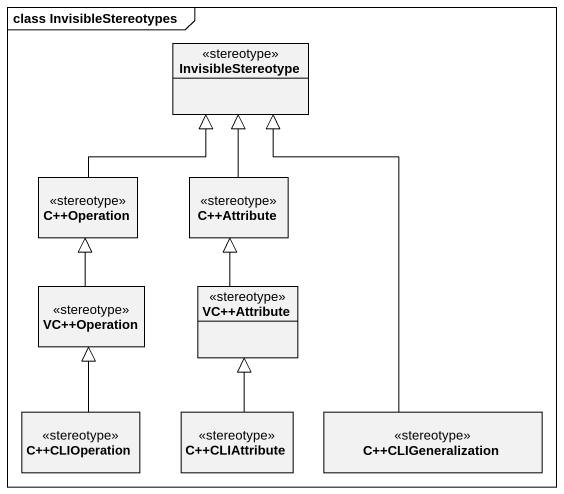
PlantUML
@startuml
mainframe class InvisibleStereotypes
hide circle
hide empty members
class InvisibleStereotype <<stereotype>>
class "C++Operation" as C_Operation <<stereotype>>
class "C++Attribute" as C_Attribute <<stereotype>>
class "VC++Operation" as VC_Operation <<stereotype>>
class "VC++Attribute" as VC_Attribute <<stereotype>>
class "C++CLIOperation" as C_CLIOperation <<stereotype>>
class "C++CLIAttribute" as C_CLIAttribute <<stereotype>>
class "C++CLIGeneralization" as C_CLIGeneralization <<stereotype>>
C_Operation -up-|> InvisibleStereotype
C_Attribute -up-|> InvisibleStereotype
VC_Operation -up-|> C_Operation
VC_Attribute -up-|> C_Attribute
C_CLIOperation -up-|> VC_Operation
C_CLIAttribute -up-|> VC_Attribute
C_CLIGeneralization -up-|> InvisibleStereotype
@enduml
